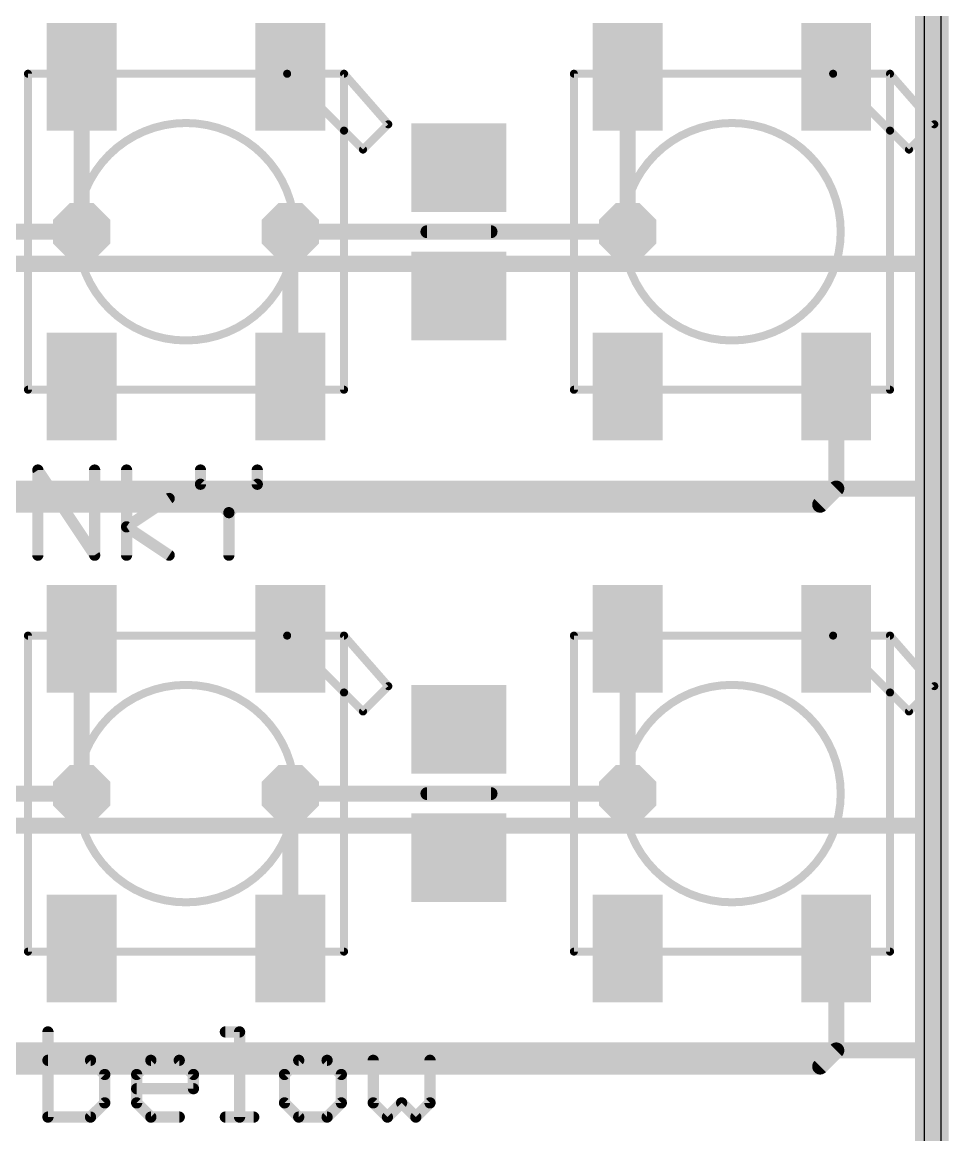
# Model space of a CAD drawing. Extents: x -0.4 to 69.2, y -1 to 53.5.
# Drawn here: x 54.31 to 68.96, y 12.89 to 30.49 of the extents above; entities that cross this region are included whole.
import ezdxf

# ---------------------------------------------------------------- set-up
doc = ezdxf.new("R2010")
doc.units = 0
for name, color, linetype in [('1', 12, 'CONTINUOUS'), ('16', 132, 'CONTINUOUS'), ('18', 110, 'CONTINUOUS'), ('20', 53, 'CONTINUOUS'), ('21', 40, 'CONTINUOUS'), ('22', 6, 'CONTINUOUS'), ('29', 253, 'CONTINUOUS')]:
    doc.layers.add(name, color=color, linetype=linetype)

# ---------------------------------------------------------------- blocks, each defined once
blk = doc.blocks.new('RECT')
blk.add_solid([(-0.5, -0.5), (0.5, -0.5), (-0.5, 0.5), (0.5, 0.5)])
blk = doc.blocks.new('OCTAGONV')
at = {"const_width": 0.5}
blk.add_lwpolyline([(-0.25, -0.1036), (-0.25, 0.1036), (-0.1036, 0.25), (0.1036, 0.25), (0.25, 0.1036), (0.25, -0.1036), (0.1036, -0.25), (-0.1036, -0.25), (-0.25, -0.1036), (-0.25, 0.1036)], dxfattribs=at)

msp = doc.modelspace()

# ---------------------------------------------------------------- linework, layer by layer
at = {"layer": '1', "const_width": 0.254}
for points in [[(68.834, 53.34), (68.834, 0)], [(55.246, 29.628), (55.246, 27.178)], [(63.882, 29.628), (63.882, 27.178)], [(58.546, 24.728), (58.546, 27.178)], [(0, 26.67), (68.834, 26.67)], [(68.834, 26.67), (68.834, 23.114)], [(67.182, 24.728), (67.182, 23.114)], [(68.834, 23.114), (0, 23.114)], [(67.182, 23.114), (66.928, 22.86)], [(66.928, 22.86), (1.906, 22.86)], [(55.246, 20.738), (55.246, 18.288)], [(63.882, 20.738), (63.882, 18.288)], [(58.546, 15.838), (58.546, 18.288)], [(0, 17.78), (68.834, 17.78)], [(68.834, 17.78), (68.834, 14.224)], [(67.182, 15.838), (67.182, 14.224)], [(68.834, 14.224), (0, 14.224)], [(67.182, 14.224), (66.928, 13.97)], [(66.928, 13.97), (1.906, 13.97)]]:
    msp.add_lwpolyline(points, dxfattribs=at)
at = {"layer": '1', "const_width": 0.127}
for points in [[(55.3095, 29.628, 1), (55.1825, 29.628)], [(63.9455, 29.628, 1), (63.8185, 29.628)], [(58.6095, 27.178, 1), (58.4825, 27.178)], [(55.1825, 27.178, 1), (55.3095, 27.178)], [(63.8185, 27.178, 1), (63.9455, 27.178)], [(68.8975, 26.67, 1), (68.7705, 26.67)], [(68.834, 26.6065, 1), (68.834, 26.7335)], [(67.2455, 24.728, 1), (67.1185, 24.728)], [(58.4825, 24.728, 1), (58.6095, 24.728)], [(67.2269, 23.0691, 1), (67.1371, 23.1589)], [(68.834, 23.0505, 1), (68.834, 23.1775)], [(67.1185, 23.114, 1), (67.2455, 23.114)], [(68.7705, 23.114, 1), (68.8975, 23.114)], [(66.8831, 22.9049, 1), (66.9729, 22.8151)], [(66.928, 22.7965, 1), (66.928, 22.9235)], [(55.3095, 20.738, 1), (55.1825, 20.738)], [(63.9455, 20.738, 1), (63.8185, 20.738)], [(55.1825, 18.288, 1), (55.3095, 18.288)], [(58.6095, 18.288, 1), (58.4825, 18.288)], [(63.8185, 18.288, 1), (63.9455, 18.288)], [(68.8975, 17.78, 1), (68.7705, 17.78)], [(68.834, 17.7165, 1), (68.834, 17.8435)], [(58.4825, 15.838, 1), (58.6095, 15.838)], [(67.2455, 15.838, 1), (67.1185, 15.838)], [(67.1185, 14.224, 1), (67.2455, 14.224)], [(67.2269, 14.1791, 1), (67.1371, 14.2689)], [(68.7705, 14.224, 1), (68.8975, 14.224)], [(68.834, 14.1605, 1), (68.834, 14.2875)], [(66.928, 13.9065, 1), (66.928, 14.0335)], [(66.8831, 14.0149, 1), (66.9729, 13.9251)]]:
    msp.add_lwpolyline(points, format="xyb", dxfattribs=at)
at = {"layer": '16'}
for points, const_width in [([(68.58, 0), (68.58, 53.34)], 0.3048), ([(55.246, 27.178), (49.402, 27.178)], 0.254), ([(63.882, 27.178), (58.546, 27.178)], 0.254), ([(55.246, 18.288), (49.402, 18.288)], 0.254), ([(58.546, 18.288), (63.882, 18.288)], 0.254)]:
    msp.add_lwpolyline(points, dxfattribs=dict(at, const_width=const_width))
at = {"layer": '16', "const_width": 0.127}
for points in [[(55.246, 27.1145, 1), (55.246, 27.2415)], [(58.546, 27.2415, 1), (58.546, 27.1145)], [(63.882, 27.1145, 1), (63.882, 27.2415)], [(55.246, 18.2245, 1), (55.246, 18.3515)], [(58.546, 18.3515, 1), (58.546, 18.2245)], [(63.882, 18.2245, 1), (63.882, 18.3515)]]:
    msp.add_lwpolyline(points, format="xyb", dxfattribs=at)
at = {"layer": '20'}
msp.add_line((68.834, 53.34), (68.834, 0), dxfattribs=at)
at = {"layer": '21'}
for points, const_width in [([(54.4278, 29.678, 1), (54.3642, 29.678)], 0.0635), ([(54.396, 29.7097, 1), (54.396, 29.6463)], 0.0635), ([(58.5185, 29.7005, 1), (58.4735, 29.6555)], 0.0635), ([(58.496, 29.7097, 1), (58.496, 29.6463)], 0.0635), ([(58.496, 29.6463, 1), (58.496, 29.7097)], 0.0635), ([(59.4278, 29.678, 1), (59.3642, 29.678)], 0.0635), ([(59.4199, 29.6989, 1), (59.3721, 29.6571)], 0.0635), ([(59.396, 29.6463, 1), (59.396, 29.7097)], 0.0635), ([(63.0638, 29.678, 1), (63.0003, 29.678)], 0.0635), ([(63.032, 29.7097, 1), (63.032, 29.6463)], 0.0635), ([(67.1545, 29.7005, 1), (67.1095, 29.6555)], 0.0635), ([(67.132, 29.7097, 1), (67.132, 29.6463)], 0.0635), ([(67.132, 29.6463, 1), (67.132, 29.7097)], 0.0635), ([(68.0637, 29.678, 1), (68.0002, 29.678)], 0.0635), ([(68.0559, 29.6989, 1), (68.0081, 29.6571)], 0.0635), ([(68.032, 29.6463, 1), (68.032, 29.7097)], 0.0635), ([(56.896, 25.4575, 1), (56.896, 28.8985, 1), (56.896, 25.4575)], 0.127), ([(60.0721, 28.8571, 1), (60.1199, 28.8989)], 0.0635), ([(60.1185, 28.8555, 1), (60.0735, 28.9005)], 0.0635), ([(65.532, 25.4575, 1), (65.532, 28.8985, 1), (65.532, 25.4575)], 0.127), ([(68.7081, 28.8571, 1), (68.7559, 28.8989)], 0.0635), ([(68.7545, 28.8555, 1), (68.7095, 28.9005)], 0.0635), ([(59.4185, 28.8005, 1), (59.3735, 28.7555)], 0.0635), ([(59.4278, 28.778, 1), (59.3642, 28.778)], 0.0635), ([(59.3642, 28.778, 1), (59.4278, 28.778)], 0.0635), ([(59.3735, 28.7555, 1), (59.4185, 28.8005)], 0.0635), ([(68.0545, 28.8005, 1), (68.0095, 28.7555)], 0.0635), ([(68.0637, 28.778, 1), (68.0002, 28.778)], 0.0635), ([(68.0002, 28.778, 1), (68.0637, 28.778)], 0.0635), ([(68.0095, 28.7555, 1), (68.0545, 28.8005)], 0.0635), ([(59.6735, 28.5005, 1), (59.7185, 28.4555)], 0.0635), ([(59.6735, 28.4555, 1), (59.7185, 28.5005)], 0.0635), ([(68.3095, 28.5005, 1), (68.3545, 28.4555)], 0.0635), ([(68.3095, 28.4555, 1), (68.3545, 28.5005)], 0.0635), ([(60.706, 27.2288, 1), (60.706, 27.1272)], 0.1016), ([(61.722, 27.1272, 1), (61.722, 27.2288)], 0.1016), ([(54.3642, 24.678, 1), (54.4278, 24.678)], 0.0635), ([(54.396, 24.7097, 1), (54.396, 24.6463)], 0.0635), ([(59.3642, 24.678, 1), (59.4278, 24.678)], 0.0635), ([(59.396, 24.6463, 1), (59.396, 24.7097)], 0.0635), ([(63.032, 24.7097, 1), (63.032, 24.6463)], 0.0635), ([(63.0003, 24.678, 1), (63.0638, 24.678)], 0.0635), ([(68.0002, 24.678, 1), (68.0637, 24.678)], 0.0635), ([(68.032, 24.6463, 1), (68.032, 24.7097)], 0.0635), ([(54.5972, 23.4073, 1), (54.5083, 23.4073)], 0.0889), ([(54.5897, 23.4319, 1), (54.5158, 23.3826)], 0.0889), ([(55.4954, 23.4073, 1), (55.4065, 23.4073)], 0.0889), ([(56.0005, 23.4073, 1), (55.9116, 23.4073)], 0.0889), ([(57.1699, 23.4073, 1), (57.081, 23.4073)], 0.0889), ([(58.0681, 23.4073, 1), (57.9792, 23.4073)], 0.0889), ([(57.1569, 23.2141, 1), (57.094, 23.1513)], 0.0889), ([(58.0551, 23.1513, 1), (57.9922, 23.2141)], 0.0889), ([(57.081, 23.1827, 1), (57.1699, 23.1827)], 0.0889), ([(57.9792, 23.1827, 1), (58.0681, 23.1827)], 0.0889), ([(56.6544, 22.9211, 1), (56.6051, 22.9951)], 0.0889), ([(57.5431, 22.765, 1), (57.606, 22.7021)], 0.0889), ([(57.619, 22.7336, 1), (57.5301, 22.7336)], 0.0889), ([(57.5431, 22.7021, 1), (57.606, 22.765)], 0.0889), ([(55.9807, 22.546, 1), (55.9314, 22.472)], 0.0889), ([(55.9314, 22.546, 1), (55.9807, 22.472)], 0.0889), ([(54.5083, 22.0599, 1), (54.5972, 22.0599)], 0.0889), ([(55.4065, 22.0599, 1), (55.4954, 22.0599)], 0.0889), ([(55.414, 22.0352, 1), (55.488, 22.0846)], 0.0889), ([(55.9116, 22.0599, 1), (56.0005, 22.0599)], 0.0889), ([(56.6051, 22.0229, 1), (56.6544, 22.0969)], 0.0889), ([(57.5301, 22.0599, 1), (57.619, 22.0599)], 0.0889), ([(54.4278, 20.788, 1), (54.3642, 20.788)], 0.0635), ([(54.396, 20.8197, 1), (54.396, 20.7563)], 0.0635), ([(58.5185, 20.8105, 1), (58.4735, 20.7655)], 0.0635), ([(58.496, 20.8197, 1), (58.496, 20.7563)], 0.0635), ([(58.496, 20.7563, 1), (58.496, 20.8197)], 0.0635), ([(59.4278, 20.788, 1), (59.3642, 20.788)], 0.0635), ([(59.4199, 20.8089, 1), (59.3721, 20.7671)], 0.0635), ([(59.396, 20.7563, 1), (59.396, 20.8197)], 0.0635), ([(63.0638, 20.788, 1), (63.0003, 20.788)], 0.0635), ([(63.032, 20.8197, 1), (63.032, 20.7563)], 0.0635), ([(67.1545, 20.8105, 1), (67.1095, 20.7655)], 0.0635), ([(67.132, 20.8197, 1), (67.132, 20.7563)], 0.0635), ([(67.132, 20.7563, 1), (67.132, 20.8197)], 0.0635), ([(68.0637, 20.788, 1), (68.0002, 20.788)], 0.0635), ([(68.0559, 20.8089, 1), (68.0081, 20.7671)], 0.0635), ([(68.032, 20.7563, 1), (68.032, 20.8197)], 0.0635), ([(56.896, 16.5675, 1), (56.896, 20.0085, 1), (56.896, 16.5675)], 0.127), ([(65.532, 16.5675, 1), (65.532, 20.0085, 1), (65.532, 16.5675)], 0.127), ([(59.4278, 19.888, 1), (59.3642, 19.888)], 0.0635), ([(59.4185, 19.9105, 1), (59.3735, 19.8655)], 0.0635), ([(59.3642, 19.888, 1), (59.4278, 19.888)], 0.0635), ([(59.3735, 19.8655, 1), (59.4185, 19.9105)], 0.0635), ([(60.0721, 19.9671, 1), (60.1199, 20.0089)], 0.0635), ([(60.1185, 19.9655, 1), (60.0735, 20.0105)], 0.0635), ([(68.0545, 19.9105, 1), (68.0095, 19.8655)], 0.0635), ([(68.0637, 19.888, 1), (68.0002, 19.888)], 0.0635), ([(68.0002, 19.888, 1), (68.0637, 19.888)], 0.0635), ([(68.0095, 19.8655, 1), (68.0545, 19.9105)], 0.0635), ([(68.7081, 19.9671, 1), (68.7559, 20.0089)], 0.0635), ([(68.7545, 19.9655, 1), (68.7095, 20.0105)], 0.0635), ([(59.6735, 19.6105, 1), (59.7185, 19.5655)], 0.0635), ([(59.6735, 19.5655, 1), (59.7185, 19.6105)], 0.0635), ([(68.3095, 19.6105, 1), (68.3545, 19.5655)], 0.0635), ([(68.3095, 19.5655, 1), (68.3545, 19.6105)], 0.0635), ([(60.706, 18.3388, 1), (60.706, 18.2372)], 0.1016), ([(61.722, 18.2372, 1), (61.722, 18.3388)], 0.1016), ([(54.396, 15.8198, 1), (54.396, 15.7562)], 0.0635), ([(59.396, 15.7562, 1), (59.396, 15.8198)], 0.0635), ([(63.032, 15.8198, 1), (63.032, 15.7562)], 0.0635), ([(68.032, 15.7562, 1), (68.032, 15.8198)], 0.0635), ([(54.3642, 15.788, 1), (54.4278, 15.788)], 0.0635), ([(59.3642, 15.788, 1), (59.4278, 15.788)], 0.0635), ([(63.0003, 15.788, 1), (63.0638, 15.788)], 0.0635), ([(68.0002, 15.788, 1), (68.0637, 15.788)], 0.0635), ([(54.7569, 14.5173, 1), (54.668, 14.5173)], 0.0889), ([(57.519, 14.5617, 1), (57.519, 14.4728)], 0.0889), ([(57.788, 14.5173, 1), (57.6991, 14.5173)], 0.0889), ([(57.7435, 14.4728, 1), (57.7435, 14.5617)], 0.0889), ([(54.7124, 14.1126, 1), (54.7124, 14.0237)], 0.0889), ([(55.4175, 14.0996, 1), (55.3547, 14.0367)], 0.0889), ([(55.3861, 14.0237, 1), (55.3861, 14.1126)], 0.0889), ([(56.3403, 14.1126, 1), (56.3403, 14.0237)], 0.0889), ([(56.3717, 14.0367, 1), (56.3088, 14.0996)], 0.0889), ([(56.8208, 14.0996, 1), (56.758, 14.0367)], 0.0889), ([(56.7894, 14.0237, 1), (56.7894, 14.1126)], 0.0889), ([(58.6791, 14.1126, 1), (58.6791, 14.0237)], 0.0889), ([(58.7105, 14.0367, 1), (58.6476, 14.0996)], 0.0889), ([(59.1596, 14.0996, 1), (59.0968, 14.0367)], 0.0889), ([(59.1282, 14.0237, 1), (59.1282, 14.1126)], 0.0889), ([(59.9022, 14.0681, 1), (59.8133, 14.0681)], 0.0889), ([(60.8005, 14.0681, 1), (60.7116, 14.0681)], 0.0889), ([(55.6551, 13.8436, 1), (55.5662, 13.8436)], 0.0889), ([(55.5792, 13.8121, 1), (55.6421, 13.875)], 0.0889), ([(56.0843, 13.875, 1), (56.1471, 13.8121)], 0.0889), ([(56.1602, 13.8436, 1), (56.0713, 13.8436)], 0.0889), ([(57.0584, 13.8436, 1), (56.9695, 13.8436)], 0.0889), ([(56.9825, 13.8121, 1), (57.0454, 13.875)], 0.0889), ([(58.4231, 13.875, 1), (58.4859, 13.8121)], 0.0889), ([(58.499, 13.8436, 1), (58.4101, 13.8436)], 0.0889), ([(59.3972, 13.8436, 1), (59.3083, 13.8436)], 0.0889), ([(59.3213, 13.8121, 1), (59.3842, 13.875)], 0.0889), ([(56.1157, 13.6635, 1), (56.1157, 13.5746)], 0.0889), ([(56.9695, 13.619, 1), (57.0584, 13.619)], 0.0889), ([(57.0139, 13.5746, 1), (57.0139, 13.6635)], 0.0889), ([(55.5662, 13.3945, 1), (55.6551, 13.3945)], 0.0889), ([(55.6421, 13.363, 1), (55.5792, 13.4259)], 0.0889), ([(56.1471, 13.4259, 1), (56.0843, 13.363)], 0.0889), ([(56.0713, 13.3945, 1), (56.1602, 13.3945)], 0.0889), ([(58.4859, 13.4259, 1), (58.4231, 13.363)], 0.0889), ([(58.4101, 13.3945, 1), (58.499, 13.3945)], 0.0889), ([(59.3083, 13.3945, 1), (59.3972, 13.3945)], 0.0889), ([(59.3842, 13.363, 1), (59.3213, 13.4259)], 0.0889), ([(59.8892, 13.4259, 1), (59.8264, 13.363)], 0.0889), ([(59.8133, 13.3945, 1), (59.9022, 13.3945)], 0.0889), ([(60.3383, 13.4259, 1), (60.2755, 13.363)], 0.0889), ([(60.3383, 13.363, 1), (60.2755, 13.4259)], 0.0889), ([(60.7116, 13.3945, 1), (60.8005, 13.3945)], 0.0889), ([(60.7875, 13.363, 1), (60.7246, 13.4259)], 0.0889), ([(54.7124, 13.2143, 1), (54.7124, 13.1255)], 0.0889), ([(54.668, 13.1699, 1), (54.7569, 13.1699)], 0.0889), ([(55.3547, 13.2013, 1), (55.4175, 13.1385)], 0.0889), ([(55.3861, 13.1255, 1), (55.3861, 13.2143)], 0.0889), ([(56.3403, 13.2143, 1), (56.3403, 13.1255)], 0.0889), ([(56.3088, 13.1385, 1), (56.3717, 13.2013)], 0.0889), ([(56.7894, 13.1255, 1), (56.7894, 13.2143)], 0.0889), ([(57.519, 13.2143, 1), (57.519, 13.1255)], 0.0889), ([(57.6991, 13.1699, 1), (57.788, 13.1699)], 0.0889), ([(57.9681, 13.1255, 1), (57.9681, 13.2143)], 0.0889), ([(58.6791, 13.2143, 1), (58.6791, 13.1255)], 0.0889), ([(58.6476, 13.1385, 1), (58.7105, 13.2013)], 0.0889), ([(59.0968, 13.2013, 1), (59.1596, 13.1385)], 0.0889), ([(59.1282, 13.1255, 1), (59.1282, 13.2143)], 0.0889), ([(60.0509, 13.2013, 1), (60.1138, 13.1385)], 0.0889), ([(60.0509, 13.1385, 1), (60.1138, 13.2013)], 0.0889), ([(60.5, 13.2013, 1), (60.5629, 13.1385)], 0.0889), ([(60.5, 13.1385, 1), (60.5629, 13.2013)], 0.0889)]:
    msp.add_lwpolyline(points, format="xyb", dxfattribs=dict(at, const_width=const_width))
for points, const_width in [([(54.396, 24.678), (54.396, 29.678)], 0.127), ([(54.396, 29.678), (58.496, 29.678)], 0.127), ([(58.496, 29.678), (59.396, 29.678)], 0.127), ([(58.496, 29.678), (59.396, 28.778)], 0.127), ([(59.396, 29.678), (59.396, 28.778)], 0.127), ([(60.096, 28.878), (59.396, 29.678)], 0.127), ([(63.032, 24.678), (63.032, 29.678)], 0.127), ([(63.032, 29.678), (67.132, 29.678)], 0.127), ([(67.132, 29.678), (68.032, 29.678)], 0.127), ([(67.132, 29.678), (68.032, 28.778)], 0.127), ([(68.032, 29.678), (68.032, 28.778)], 0.127), ([(68.732, 28.878), (68.032, 29.678)], 0.127), ([(59.696, 28.478), (60.096, 28.878)], 0.127), ([(68.332, 28.478), (68.732, 28.878)], 0.127), ([(59.396, 28.778), (59.396, 24.678)], 0.127), ([(59.396, 28.778), (59.696, 28.478)], 0.127), ([(68.032, 28.778), (68.032, 24.678)], 0.127), ([(68.032, 28.778), (68.332, 28.478)], 0.127), ([(60.706, 27.178), (61.722, 27.178)], 0.2032), ([(59.396, 24.678), (54.396, 24.678)], 0.127), ([(68.032, 24.678), (63.032, 24.678)], 0.127), ([(54.5528, 22.0599), (54.5528, 23.4073)], 0.1778), ([(54.5528, 23.4073), (55.451, 22.0599)], 0.1778), ([(55.451, 22.0599), (55.451, 23.4073)], 0.1778), ([(55.956, 22.0599), (55.956, 23.4073)], 0.1778), ([(57.1254, 23.4073), (57.1254, 23.1827)], 0.1778), ([(58.0237, 23.1827), (58.0237, 23.4073)], 0.1778), ([(57.1254, 23.1827), (57.5745, 22.7336)], 0.1778), ([(57.5745, 22.7336), (58.0237, 23.1827)], 0.1778), ([(55.956, 22.509), (56.6297, 22.9581)], 0.1778), ([(57.5745, 22.7336), (57.5745, 22.0599)], 0.1778), ([(56.6297, 22.0599), (55.956, 22.509)], 0.1778), ([(54.396, 15.788), (54.396, 20.788)], 0.127), ([(54.396, 20.788), (58.496, 20.788)], 0.127), ([(58.496, 20.788), (59.396, 20.788)], 0.127), ([(58.496, 20.788), (59.396, 19.888)], 0.127), ([(59.396, 20.788), (59.396, 19.888)], 0.127), ([(60.096, 19.988), (59.396, 20.788)], 0.127), ([(63.032, 15.788), (63.032, 20.788)], 0.127), ([(63.032, 20.788), (67.132, 20.788)], 0.127), ([(67.132, 20.788), (68.032, 20.788)], 0.127), ([(67.132, 20.788), (68.032, 19.888)], 0.127), ([(68.032, 20.788), (68.032, 19.888)], 0.127), ([(68.732, 19.988), (68.032, 20.788)], 0.127), ([(59.396, 19.888), (59.396, 15.788)], 0.127), ([(59.396, 19.888), (59.696, 19.588)], 0.127), ([(59.696, 19.588), (60.096, 19.988)], 0.127), ([(68.032, 19.888), (68.032, 15.788)], 0.127), ([(68.032, 19.888), (68.332, 19.588)], 0.127), ([(68.332, 19.588), (68.732, 19.988)], 0.127), ([(60.706, 18.288), (61.722, 18.288)], 0.2032), ([(59.396, 15.788), (54.396, 15.788)], 0.127), ([(68.032, 15.788), (63.032, 15.788)], 0.127), ([(54.7124, 14.5173), (54.7124, 13.1699)], 0.1778), ([(57.519, 14.5173), (57.7435, 14.5173)], 0.1778), ([(57.7435, 14.5173), (57.7435, 13.1699)], 0.1778), ([(55.3861, 14.0681), (54.7124, 14.0681)], 0.1778), ([(55.6107, 13.8436), (55.3861, 14.0681)], 0.1778), ([(56.1157, 13.8436), (56.3403, 14.0681)], 0.1778), ([(56.3403, 14.0681), (56.7894, 14.0681)], 0.1778), ([(56.7894, 14.0681), (57.0139, 13.8436)], 0.1778), ([(58.6791, 14.0681), (58.4545, 13.8436)], 0.1778), ([(59.1282, 14.0681), (58.6791, 14.0681)], 0.1778), ([(59.3527, 13.8436), (59.1282, 14.0681)], 0.1778), ([(59.8578, 14.0681), (59.8578, 13.3945)], 0.1778), ([(60.756, 13.3945), (60.756, 14.0681)], 0.1778), ([(55.6107, 13.3945), (55.6107, 13.8436)], 0.1778), ([(56.1157, 13.3945), (56.1157, 13.8436)], 0.1778), ([(57.0139, 13.8436), (57.0139, 13.619)], 0.1778), ([(58.4545, 13.8436), (58.4545, 13.3945)], 0.1778), ([(59.3527, 13.3945), (59.3527, 13.8436)], 0.1778), ([(57.0139, 13.619), (56.1157, 13.619)], 0.1778), ([(55.3861, 13.1699), (55.6107, 13.3945)], 0.1778), ([(56.3403, 13.1699), (56.1157, 13.3945)], 0.1778), ([(58.4545, 13.3945), (58.6791, 13.1699)], 0.1778), ([(59.1282, 13.1699), (59.3527, 13.3945)], 0.1778), ([(59.8578, 13.3945), (60.0823, 13.1699)], 0.1778), ([(60.0823, 13.1699), (60.3069, 13.3945)], 0.1778), ([(60.3069, 13.3945), (60.5315, 13.1699)], 0.1778), ([(60.5315, 13.1699), (60.756, 13.3945)], 0.1778), ([(54.7124, 13.1699), (55.3861, 13.1699)], 0.1778), ([(56.7894, 13.1699), (56.3403, 13.1699)], 0.1778), ([(57.519, 13.1699), (57.9681, 13.1699)], 0.1778), ([(58.6791, 13.1699), (59.1282, 13.1699)], 0.1778)]:
    msp.add_lwpolyline(points, dxfattribs=dict(at, const_width=const_width))
at = {"layer": '22'}
msp.add_line((68.58, 5.08), (68.58, 37.846), dxfattribs=at)

# ---------------------------------------------------------------- block references
at = {"layer": '1', "rotation": 90}
for p, xscale, yscale in [((55.246, 29.628), 1.5, 0.9), ((58.546, 29.628), 1.5, 0.9), ((63.882, 29.628), 1.5, 0.9), ((67.182, 29.628), 1.5, 0.9), ((61.214, 28.194), 1.2, 1.3), ((61.214, 26.162), 1.2, 1.3), ((55.246, 24.728), 1.5, 0.9), ((58.546, 24.728), 1.5, 0.9), ((63.882, 24.728), 1.5, 0.9), ((67.182, 24.728), 1.5, 0.9), ((55.246, 20.738), 1.5, 0.9), ((58.546, 20.738), 1.5, 0.9), ((63.882, 20.738), 1.5, 0.9), ((67.182, 20.738), 1.5, 0.9), ((61.214, 19.304), 1.2, 1.3), ((61.214, 17.272), 1.2, 1.3), ((55.246, 15.838), 1.5, 0.9), ((58.546, 15.838), 1.5, 0.9), ((63.882, 15.838), 1.5, 0.9), ((67.182, 15.838), 1.5, 0.9)]:
    msp.add_blockref('RECT', p, dxfattribs=dict(at, xscale=xscale, yscale=yscale))
at = {"layer": '18', "xscale": 0.9064, "yscale": 0.9064}
for p in [(55.246, 27.178), (55.246, 27.178), (58.546, 27.178), (58.546, 27.178), (63.882, 27.178), (63.882, 27.178), (55.246, 18.288), (55.246, 18.288), (58.546, 18.288), (58.546, 18.288), (63.882, 18.288), (63.882, 18.288)]:
    msp.add_blockref('OCTAGONV', p, dxfattribs=at)
at = {"layer": '29', "rotation": 90}
for p, xscale, yscale in [((55.246, 29.628), 1.7032, 1.1032), ((58.546, 29.628), 1.7032, 1.1032), ((63.882, 29.628), 1.7032, 1.1032), ((67.182, 29.628), 1.7032, 1.1032), ((61.214, 28.194), 1.4032, 1.5032), ((61.214, 26.162), 1.4032, 1.5032), ((55.246, 24.728), 1.7032, 1.1032), ((58.546, 24.728), 1.7032, 1.1032), ((63.882, 24.728), 1.7032, 1.1032), ((67.182, 24.728), 1.7032, 1.1032), ((55.246, 20.738), 1.7032, 1.1032), ((58.546, 20.738), 1.7032, 1.1032), ((63.882, 20.738), 1.7032, 1.1032), ((67.182, 20.738), 1.7032, 1.1032), ((61.214, 19.304), 1.4032, 1.5032), ((61.214, 17.272), 1.4032, 1.5032), ((55.246, 15.838), 1.7032, 1.1032), ((58.546, 15.838), 1.7032, 1.1032), ((63.882, 15.838), 1.7032, 1.1032), ((67.182, 15.838), 1.7032, 1.1032)]:
    msp.add_blockref('RECT', p, dxfattribs=dict(at, xscale=xscale, yscale=yscale))

doc.saveas('drawing.dxf')
